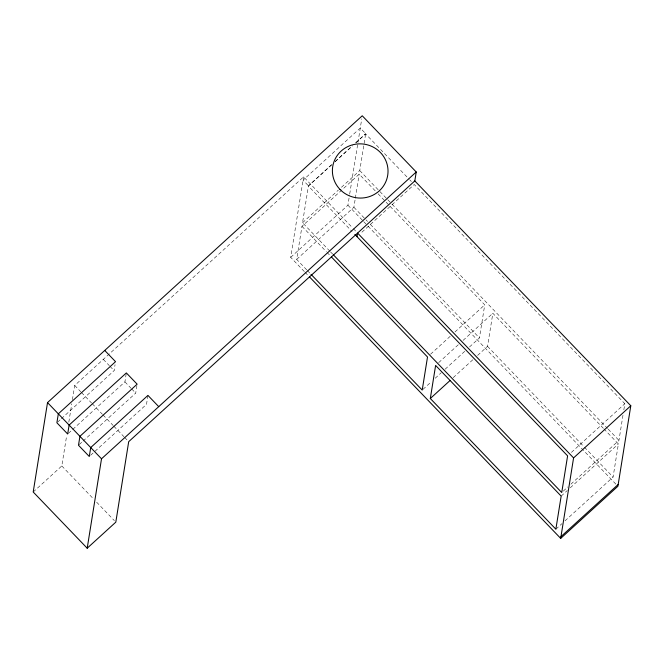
<?xml version="1.0" encoding="UTF-8"?>
<svg xmlns="http://www.w3.org/2000/svg" width="664" height="664" viewBox="0 0 664 664"><rect width="100%" height="100%" fill="white"/><g stroke="black" fill="none" stroke-linecap="round" stroke-linejoin="round"><path stroke-width="0.5" stroke-dasharray="3.32 2.49" d="M33.2 492.007L61.81 465.937L66.707 435.376M68.824 422.13L71.762 403.795M72.417 399.72L74.7 385.46L303.589 176.873L352.609 227.901M61.403 418.652L114.108 370.628L115.063 364.669M68.442 433.326L124.915 381.866L126.343 372.927M83.008 441.137L135.713 393.113L136.983 385.161M147.939 395.412L146.512 404.351L90.038 455.811M304.336 271.551L290.699 257.35L303.589 176.873M306.71 269.85L296.667 259.392L301.971 226.308L359.191 174.159L377.127 192.834M329.825 251.133L302.543 222.731L308.453 185.804L332.108 164.249M290.699 257.35L347.919 205.201L349.546 195.05M349.704 194.037L361.747 118.848M296.667 259.392L353.887 207.251L355.174 199.225M355.34 198.221L359.191 174.159M341.454 187.273L359.763 170.59L365.681 133.655L360.278 128.036L303.058 180.185L308.453 185.804M469.514 346.965L479.433 337.926L484.737 304.842L377.841 193.581M477.615 355.398L487.534 346.359L492.837 313.275L603.319 428.28M565.014 520.842L613.079 477.042L618.383 443.959L604.033 429.019M570.891 484.18L618.956 440.381L623.031 414.925M623.845 409.829L624.824 403.72L414.236 184.509L360.062 233.877M335.162 161.468L351.181 146.868M355.763 142.694L365.681 133.655M332.066 164.514L308.411 186.069L352.011 231.446M335.121 161.734L352.667 145.748M355.713 142.959L365.632 133.92L409.231 179.305M57.644 422.088L60.656 419.341M302.543 222.731L338.399 190.053M79.24 444.573L82.253 441.826M430.562 354.211L450.399 336.133M454.981 331.958L484.737 304.842M438.663 362.644L458.5 344.566M463.082 340.391L492.837 313.275M422.976 389.378L431.368 381.734M435.186 378.256L441.286 372.695M445.104 369.217L464.941 351.14M453.205 377.65L473.042 359.573M571.422 452.391L624.824 403.72M563.263 491.136L567.836 486.961M561.163 496.108L567.264 490.538M570.318 487.758L618.383 443.959M555.859 529.191L561.968 523.63M409.945 180.044L411.373 181.538M359.763 170.59L387.046 198.984M387.768 199.731L391.353 203.466M392.075 204.213L607.469 428.421M608.183 429.168L618.956 440.381M353.887 207.251L367.524 221.436M370.387 224.424L479.433 337.926M487.534 346.359L583.673 446.424M584.386 447.171L613.079 477.042M347.919 205.201L363 220.896M363.714 221.643L367.308 225.387M368.022 226.133L617.188 485.492M353.323 228.64L356.875 232.342M330.539 251.88L332.697 254.121M301.971 226.308L326.356 251.697M327.078 252.444L330.664 256.179M307.432 270.597L310.296 273.585M305.058 272.298L308.644 276.033M103.31 359.382L109.386 365.706M110.058 366.412L114.108 370.628M124.915 381.866L130.982 388.191M131.663 388.897L135.713 393.113M74.7 385.46L80.776 391.785M81.448 392.482L91.574 403.023M92.255 403.729L102.372 414.261M103.053 414.967L113.179 425.508M113.851 426.205L123.977 436.746M124.649 437.451L128.028 440.962M61.81 465.937L93.782 499.212M96.629 502.175L114.391 520.659"/><path stroke-width="1" d="M47.526 402.591L33.2 492.007L87.2 548.215L115.81 522.145L128.7 441.668L414.809 180.932L416.237 171.993L362.237 115.785L47.526 402.591L101.517 458.799L87.2 548.215M357.008 236.658L357.589 233.081L573.58 457.911L560.69 538.388L309.366 276.78M430.314 398.508L435.617 365.424L561.163 496.108L555.859 529.191L430.314 398.508L450.151 380.43M414.809 180.932L630.8 405.762L617.91 486.239L560.69 538.388M101.517 458.799L416.237 171.993M573.58 457.911L630.8 405.762M560.972 536.595L618.192 484.454M354.866 234.425L567.604 455.869L561.736 492.53L333.411 254.868M331.386 256.926L427.516 356.991L422.213 390.075L311.018 274.332M104.746 350.443L115.544 361.681L58.324 413.83L56.888 422.769L67.686 434.015L69.122 425.076L126.343 372.927L137.141 384.166L79.921 436.314L78.493 445.254L89.291 456.5L90.719 447.553L147.939 395.412L158.746 406.65M339.976 189.398A27.838 27.091 9.1 0 0 386.863 178.948A27.838 27.091 9.1 0 0 353.796 144.528A27.838 27.091 9.1 0 0 339.976 189.398"/></g></svg>
